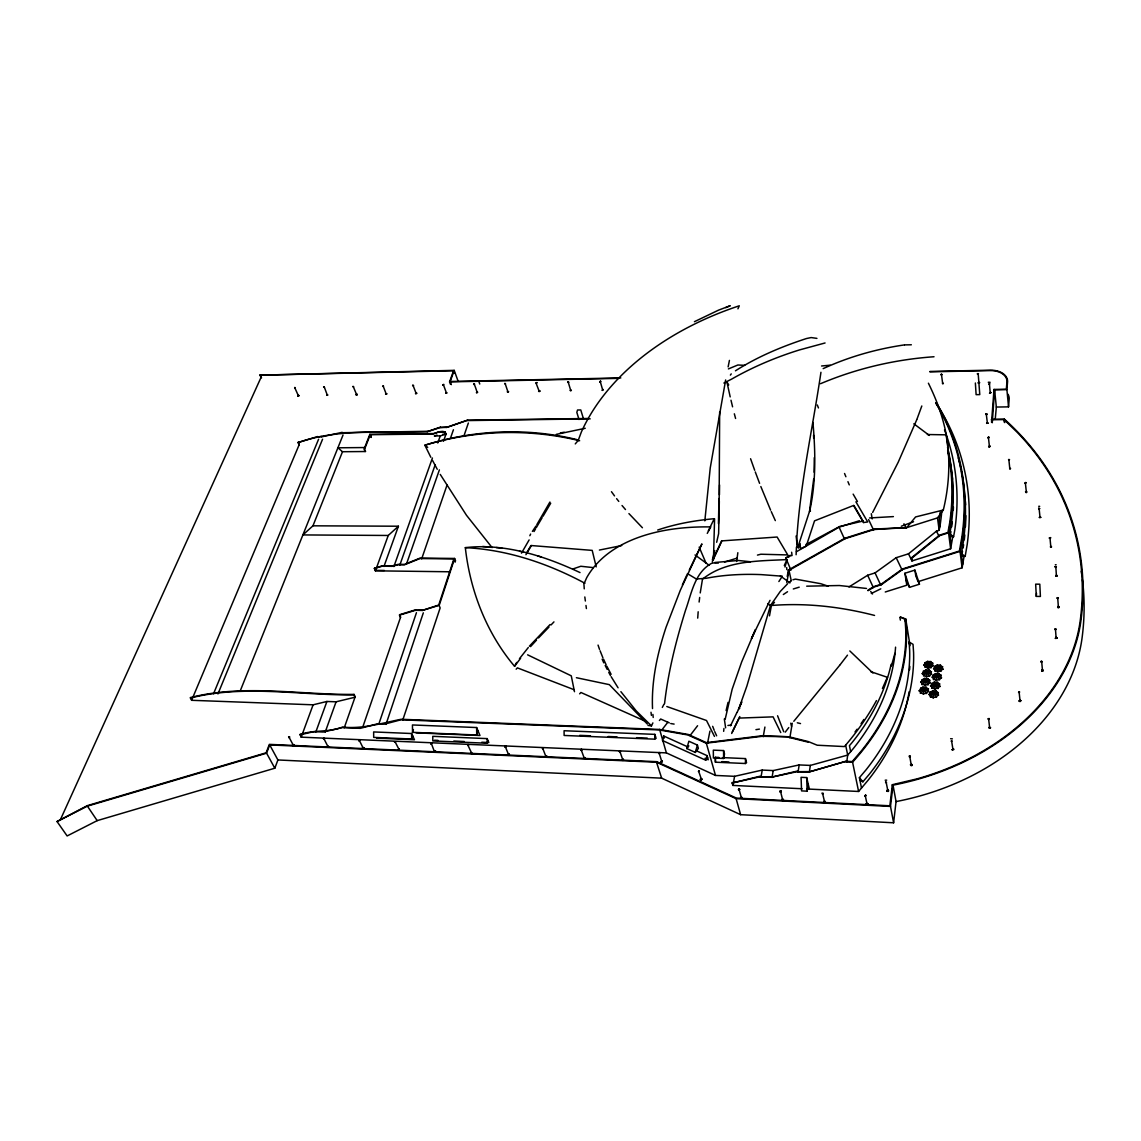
<?xml version="1.0" encoding="UTF-8"?>
<svg xmlns="http://www.w3.org/2000/svg" width="1141" height="1141" viewBox="0 0 1141 1141"><rect width="100%" height="100%" fill="white"/><g stroke="black" fill="none" stroke-linecap="round" stroke-linejoin="round"><path stroke-width="1.5" d="M328.736 746.656L327.367 746.656M931.427 696.894L930.3 696.894L930.243 695.924M931.826 687.766L931.755 687.253A3.052 2.482 -32.5 0 0 931.298 686.411L930.514 685.855L931.213 685.071A3.052 2.097 -27 0 0 931.555 684.172L932.611 683.06A3.066 1.811 -15.3 0 0 933.595 682.532L935.292 682.161A3.095 1.754 -1.7 0 0 936.461 682.247L938.016 682.803A3.109 1.968 10.9 0 0 938.815 683.445L939.499 684.671A3.123 2.325 19.4 0 0 939.556 685.584L940.041 686.468L939.057 686.911A3.123 2.667 19.5 0 0 938.344 687.666L936.875 688.451A3.109 2.853 5 0 0 935.72 688.693L933.994 688.594A3.066 2.781 -22.2 0 0 932.953 688.194L932.311 688.109M326.654 395.214L327.909 394.986L326.768 395.356M327.196 746.699C329.121 748.938 328.109 743.804 327.367 747.098M814.289 457.655L814.118 472.231M930.001 667.656A3.081 2.81 3.5 0 0 928.888 667.884L927.162 667.799A3.038 2.738 -22.7 0 0 926.135 667.414L924.966 666.487A3.024 2.439 -32.4 0 0 924.51 665.674L923.739 665.117L924.424 664.347A3.024 2.04 -27 0 0 924.78 663.477M1041.662 670.694C1043.259 667.471 1043.216 673.618 1041.69 670.095M1043.302 670.694L1041.947 670.837M928.189 690.576L928.66 691.446L927.676 691.888A3.123 2.667 19.3 0 0 926.963 692.644L925.494 693.443A3.109 2.853 4.5 0 0 924.338 693.671L922.613 693.571A3.066 2.795 -23.3 0 0 921.571 693.172L920.43 693.186L920.388 692.216A3.052 2.482 -33.1 0 0 919.931 691.389L919.161 690.818L919.846 690.034A3.052 2.097 -27.4 0 0 920.202 689.15L921.258 688.023M928.175 679.166A3.095 1.954 10.7 0 0 928.959 679.794L929.644 681.02A3.109 2.311 19.1 0 0 929.701 681.919L930.172 682.803L929.188 683.245A3.109 2.653 19 0 0 928.474 683.987L927.02 684.785A3.095 2.838 4.1 0 0 925.864 685.014L924.139 684.914A3.052 2.767 -23.1 0 0 923.098 684.529L921.971 684.529L921.914 683.587A3.038 2.467 -32.9 0 0 921.472 682.76L920.687 682.19L921.386 681.405A3.052 2.082 -27.2 0 0 921.743 680.521L922.784 679.408A3.066 1.797 -15.6 0 0 923.782 678.881L925.465 678.524A3.081 1.754 -1.9 0 0 926.62 678.595L928.175 679.152M929.687 670.608A3.081 1.94 10.6 0 0 930.457 671.236L931.142 672.448A3.095 2.296 18.9 0 0 931.199 673.347L931.669 674.217L930.685 674.659A3.109 2.639 18.7 0 0 929.972 675.401L928.517 676.185A3.095 2.824 3.8 0 0 927.376 676.428L925.665 676.328A3.052 2.753 -22.9 0 0 924.624 675.943L923.44 675.001A3.038 2.453 -32.6 0 0 922.998 674.174L922.228 673.632L922.912 672.848A3.038 2.068 -27.1 0 0 923.269 671.963L924.31 670.865A3.052 1.783 -15.5 0 0 925.294 670.337L926.977 669.981A3.066 1.726 -2 0 0 928.132 670.052L929.673 670.594M1039.308 517.315L1040.777 517.415M910.347 756.811L910.033 755.756M719.557 484.925L719.429 494.795M1025.616 491.857C1027.984 490.202 1026.543 494.495 1025.545 491.7M1019.213 700.916C1021.01 698.007 1020.824 703.883 1019.184 700.631M1020.838 700.631L1019.498 701.23M1010.527 468.438C1009.115 469.35 1009.571 467.91 1010.47 468.709M298.942 395.742L298.186 395.185L297.815 396.112M292.709 744.945L293.922 744.816M713.467 559.775L714.58 518.784M718.987 498.517L718.445 523.576M719.058 516.959L719.657 412.058M719.329 501.341L718.63 533.646L716.662 542.275M886.571 782.583L885.516 782.098M990.545 727.872C987.607 726.945 991.8 727.944 988.933 728.029M988.848 727.416L990.502 727.53M865.52 794.92L865.691 796.118M989.718 393.103L990.745 392.39L989.532 393.203M988.662 446.587C991.315 444.334 987.749 448.655 990.088 446.245M990.773 392.675L989.618 393.317L990.873 392.604M942.48 668.412A3.095 2.282 19.1 0 1 942.423 667.528L941.753 666.315A3.095 1.925 10.7 0 1 940.954 665.688L939.414 665.132A3.066 1.726 -1.8 0 1 938.259 665.06L936.576 665.417A3.052 1.783 -15.3 0 1 935.591 665.93L934.536 667.029M986.651 423.397L987.963 422.983M934.094 674.474L933.053 675.572A3.052 2.082 -26.9 0 1 932.71 676.456L932.012 677.255L932.782 677.797A3.052 2.467 -32.2 0 1 933.252 678.61M930.243 695.91A3.066 2.496 -32.7 0 0 929.801 695.097L929.002 694.527L929.701 693.728A3.066 2.111 -27.1 0 0 930.058 692.829L931.113 691.703A3.081 1.826 -15.4 0 0 932.097 691.175L933.809 690.818A3.109 1.783 -1.7 0 0 934.978 690.89L936.533 691.46M935.292 670.965L935.905 671.008A3.052 2.753 -21.9 0 1 936.946 671.379L938.658 671.493A3.095 2.81 4.3 0 1 939.799 671.25M930.814 696.851L930.913 696.267A14.976 7.716 -50.2 0 0 933.438 693.257L933.737 692.801A15.061 0.984 76.6 0 1 932.967 691.004L932.81 690.49M933.809 679.537L934.422 679.565A3.066 2.767 -22.1 0 1 935.463 679.95L937.189 680.065A3.095 2.824 4.6 0 1 938.344 679.822L939.799 679.038M978.222 383.119L978.778 382.149L979.591 382.82M925.223 662.636L925.822 662.379A3.038 1.769 -15.5 0 0 926.792 661.851L928.474 661.495A3.066 1.712 -2 0 0 929.63 661.566L931.17 662.108A3.081 1.925 10.5 0 0 931.955 662.736L932.625 663.934A3.081 2.282 18.8 0 0 932.682 664.832L933.153 665.702L932.183 666.13A3.095 2.624 18.4 0 0 931.47 666.872L930.015 667.656M796.118 554.726L796.432 547.067M920.659 688.208L920.816 688.551A15.204 6.618 42.7 0 0 923.54 689.193L924.181 689.221A15.018 9.085 -26.6 0 0 927.69 689.007L928.503 688.85L928.132 689.649A3.123 2.325 19.3 0 0 928.189 690.562M953.691 749.637L953.505 748.867M822.461 793.979L823.203 793.209M943.336 383.39C942.138 383.519 942.195 383.39 943.379 383.547M912.087 765.226L911.901 764.441M921.272 688.023A3.066 1.811 -15.6 0 0 922.256 687.495L923.112 687.324A15.004 0.913 76.6 0 0 923.754 689.064L923.782 689.635A15.004 2.368 -87.5 0 1 923.468 693.457L923.383 694.27M930.015 680.221L929.188 680.378A14.961 9.085 -26.8 0 1 925.708 680.592L925.308 681.006A14.947 2.353 -87.5 0 1 924.994 684.8L924.909 685.613M929.259 669.867L928.845 670.337A14.762 5.334 -70.6 0 1 927.048 671.892L926.82 672.434A14.89 2.325 -87.6 0 1 926.521 676.214L926.421 677.012M934.294 681.847L934.465 682.361A15.004 1.013 76.6 0 0 935.121 684.101L935.164 684.657A15.004 2.282 -87.5 0 1 934.85 688.479L934.764 689.292M934.108 674.459A3.066 1.797 -15.3 0 0 935.078 673.946L935.948 673.775A14.933 1.027 76.6 0 0 936.604 675.486L936.647 676.057A14.933 2.268 -87.6 0 1 936.333 679.851L936.248 680.649M813.69 478.949L809.511 511.368L798.201 546.14L798.386 548.108L800.141 543.501L800.426 548.721L806.245 546.111L814.531 520.852L853.539 505.477L863.523 522.535L867.731 521.965L855.907 501.812M1036.299 596.386L1035.671 584.149L1039.808 584.206L1040.407 596.458L1036.299 596.386L1036.499 593.363M779.888 791.141L780.273 792.068M888.611 790.984L887.94 790.214L886.956 790.97M704.824 520.866L710.244 467.91L725.647 379.953M796.646 541.362C799.984 484.397 812.663 428.602 820.95 372.28M697.707 618.122L698.178 611.776M866.119 803.82L866.304 804.605M738.883 788.973L739.682 789.543M995.237 419.189L996.335 407.052L1008.53 406.866L1009.215 398.608A18.213 12.237 -6.1 0 0 1007.917 394.144M1008.53 406.866L1006.904 389.623L1007.603 381.365A18.37 12.223 -6.3 0 0 990.402 370.183L929.986 371.453M736.687 561.472L737.842 552.7M991.529 422.341L994.025 389.438L1006.319 389.224L1006.99 381.394A17.757 11.824 -6.3 0 0 990.345 370.597L929.858 371.852M992.271 422.755L994.595 389.851L1006.904 389.623M723.665 731.338L723.936 728.471M825.357 802.166L825.185 801.381M698.834 770.76L699.205 771.316M975.37 383.005L976.111 394.658L979.777 394.601L978.208 373.863L977.537 374.12M931.441 696.894A3.081 2.81 -22.4 0 1 932.482 697.279L933.267 697.992L933.352 697.18A15.061 2.296 -87.5 0 0 933.666 693.343L933.338 693.072A15.218 9.313 -1.2 0 1 929.844 694.327L929.002 694.527M937.731 672.078L937.816 671.279A14.876 2.253 -87.6 0 0 938.116 667.499L938.073 666.943A14.876 1.055 76.6 0 1 937.417 665.246L937.246 664.747M781.842 799.599C782.726 802.579 784.438 798.072 781.984 799.698M924.78 663.463L925.28 662.55M927.933 668.483L928.018 667.685A14.833 2.311 -87.6 0 0 928.332 663.919L928.332 663.377A14.819 0.984 76.6 0 1 927.662 661.68L927.49 661.181M893.603 822.789L890.508 806.43L736.116 798.657L656.531 762.231L269.718 744.916L277.905 759.963L661.652 778.162L740.623 814.688L893.603 822.789L896.056 801.581L893.018 785.151A227.587 171.15 -8.8 0 0 1080.969 620.347A390.764 292.039 -14.8 0 0 1004.394 419.146L991.914 419.317M659.241 753.773L658.799 752.618M658.828 753.103L659.313 752.504L659.327 753.26M658.999 753.317L658.97 753.06M659.184 753.602L659.826 752.96M991.258 419.745L1004.037 419.588L1017.216 432.296A390.108 291.54 -14.8 0 1 1080.27 620.29A226.916 170.651 -8.8 0 1 917.122 778.847L892.348 784.694L889.852 805.788L736.373 798.087L656.788 761.675L269.347 744.374L266.138 752.803L87.315 805.646L57.05 821.549L67.134 835.954L97.185 820.636L274.824 768.207L277.905 759.963M890.508 806.43L893.018 785.151M664.561 703.697C668.141 671.949 676.014 640.843 685.484 610.378C691.56 593.477 694.712 571.941 712.355 562.927M699.119 602.034L699.675 597.47M740.623 797.973L741.55 796.96L742.221 798.001M619.235 751.505L620.134 751.577M620.134 751.805L620.119 751.049M620.533 751.192L620.305 752.019M802.066 788.745L732.907 785.422L732.237 782.997L759.992 776.779L771.031 777.292L797.117 771.673L808.341 772.172L845.966 761.289L852.227 761.56L861.498 750.721A250.35 190.29 -16.3 0 0 905.811 630.788L905.07 619.321L900.249 617.024L905.74 618.964L910.047 645.692M846.736 762.088L847.706 755.071L845.666 745.301M600.779 381.422L599.752 381.779L600.608 381.18M701.858 779.232C700.446 776.921 699.832 781.385 701.786 779.303M701.815 779.132L701.316 780.087L700.26 779.46M581.24 750.464L581.24 749.38M581.069 750.179C581.411 748.196 580.912 751.22 581.568 749.409M581.867 749.979L581.496 749.238M808.341 772.172L845.966 761.289M809.283 772.357L810.338 765.411L847.706 755.071L853.083 748.824A239.952 182.574 -16.3 0 0 895.571 647.147M809.383 789.101L806.673 777.577L801.068 777.321L801.567 790.898L807.158 791.169L808.227 784.181M876.459 700.574A334.028 267.736 -0.6 0 1 844.411 746.571L817.213 745.216L808.341 741.593L788.987 736.786L762.288 735.731L706.436 742.634L688.237 734.462L659.555 729.441L401.133 719.272C381.736 723.166 362.581 729.185 342.528 727.074C328.694 732.551 314.089 729.741 300.183 734.362L301.195 737.157L666.387 752.889L715.507 775.438L734.59 776.322L762.231 770.075L773.199 770.574L799.185 764.926L810.338 765.411M797.117 771.673L808.427 771.601M798.087 771.844L799.185 764.926M725.177 719.258L732.18 689.164L741.679 661.908L755.428 629.732L751.434 638.618L770.018 600.337M661.195 761.96C661.381 759.236 663.762 763.172 661.224 761.803M299.997 734.861L313.932 731.623L323.231 732.023L342.343 727.587L360.399 728.329L376.944 723.95L384.132 724.235L400.962 719.8L659.17 729.926L687.866 734.961L706.179 743.19L762.188 736.302L788.987 736.786M789.872 737.742L792.253 723.209M700.232 592.921L702.485 579.186C725.89 560.288 758.508 561.044 787.019 559.589M542.702 748.781L542.332 748.04M542.645 748.068L545.783 756.312L546.91 756.554M542.503 747.783C543.273 749.794 543.872 747.184 542.874 748.368M771.031 777.292L797.217 771.088M772.043 777.463L773.199 770.574M600.294 381.322L599.895 382.021M600.209 381.878L600.565 381.964M761.033 776.95L762.231 770.075M918.405 581.553L962.12 567.79L964.102 556.223M962.519 551.303L961.663 556.195L965.172 556.366L967.14 544.87A388.51 277.876 -17.9 0 0 940.484 410.104L935.777 402.802M759.992 776.779L771.116 776.721M962.704 564.381L961.335 553.599L963.318 542.16A385.701 275.452 -17.9 0 0 961.478 471.219M963.075 548.037L963.646 544.77M786.805 582.68L788.987 570.343L845.082 538.68L874.134 529.51L906.753 527.613L937.488 517.914L943.307 510.013A391.705 271.8 0.5 0 0 947.9 446.245C945.618 424.21 938.173 402.973 928.403 383.205M763.229 736.687L764.912 727.045M787.247 576.505L788.388 570.015L844.868 538.238L873.92 529.067L906.753 527.613L915.595 516.944L943.307 510.013M941.767 511.368A368.714 260.818 -17.9 0 1 940.113 525.259L939.186 530.308L936.447 531.178L908.507 553.813L911.987 560.93L950.638 548.75L952.407 538.823A376.288 268.164 -17.9 0 0 952.849 535.628M950.966 531.649L950.082 536.555L953.591 536.712L954.775 530.109A381.265 270.517 -17.9 0 0 944.506 429.9M622.23 760.391L623.343 759.378M718.916 757.439L715.378 757.282L715.421 762.188L745.487 763.514L746.014 760.662M950.638 548.75L948.542 532.818L950.339 522.892A379.254 268.049 -17.9 0 0 947.543 447.258M951.237 545.355L949.74 533.917L950.924 527.37A378.427 268.078 -17.9 0 0 947.729 450.125M504.707 746.271L505.691 746.785M505.948 746.699L504.778 746.442M732.237 782.997L760.091 776.208M732.907 785.422L732.337 782.426M733.335 783.154L734.59 776.322M568.689 381.978L567.648 382.164L568.603 382.549M568.489 382.349L567.833 382.149M769.49 615.869L771.402 605.643L774.482 602.32M723.636 758.465L724.506 753.901L723.565 750.578L713.325 750.136L713.396 758.023L723.636 758.465L723.565 750.578M715.421 762.188L715.378 757.282M584.805 757.524C583.679 758.038 583.935 758.637 584.791 757.667M706.322 743.19L715.507 775.438M707.506 743.39L709.93 731.167M928.218 666.444L928.489 665.032M728.129 366.889L729.427 360.399M468.651 745.216C468.651 742.905 467.924 747.184 467.61 744.545M535.942 382.805L536.655 383.319L536.855 382.492M809.611 511.425C816.172 482.272 815.501 452.078 812.948 422.484M939.827 671.25L941.268 670.48A3.109 2.639 18.9 0 1 941.967 669.724L942.951 669.282L942.48 668.426M932.953 697.636L934.222 697.393A3.123 2.867 5.3 0 1 935.378 697.151L936.847 696.367A3.138 2.681 19.8 0 1 937.56 695.611L938.558 695.154L938.087 694.284A3.138 2.339 19.6 0 1 938.016 693.357L937.346 692.116A3.123 1.982 11 0 1 936.547 691.475M431.027 743.946L430.699 743.219M431.869 742.934L431.098 743.804M504.65 383.618L505.534 383.818L504.921 383.362M656.089 738.455L654.791 734.362L564.082 730.739L564.125 735.46L654.834 739.168L655.447 736.416M602.291 390.222L603.19 389.495L602.248 390.45M509.271 754.287L508.786 755.371L507.802 754.772M509.357 754.871C508.915 752.133 506.732 756.255 509.157 754.772M394.444 741.65L394.472 742.035M474.67 384.175L473.629 383.975M726.118 710.543L728.044 702.385M571.313 390.322L570.058 390.493L571.384 390.479M941.125 675.615L940.968 676.071A3.109 2.296 19.3 0 0 941.025 676.97L941.496 677.84L940.526 678.282A3.123 2.653 19.2 0 0 939.813 679.023M471.903 753.63C470.591 751.234 472.802 753.873 470.976 752.889M359.857 740.081L358.887 740.652M442.879 384.802L443.792 384.389M442.965 384.874L443.279 384.574M443.578 385.016L442.936 384.973M539.779 391.292C538.267 388.938 538.794 393.445 539.707 390.807M712.369 559.946L714.751 550.59M786.22 562.556L784.979 567.034M324.5 738.555C324.258 740.637 323.93 736.33 323.759 739.325M323.402 738.755L324.586 738.712M413.456 385.701L412.814 385.059M412.586 385.587L413.541 385.601M508.487 391.563L507.232 391.791L508.544 391.777M399.193 749.067L399.336 750.265M1055.596 567.248L1056.381 566.635M289.358 736.644C289.843 738.555 287.432 737.129 289.557 737.172M687.781 746.899L663.72 736.002L662.465 740.509L705.737 760.206L707.634 757.695M891.406 665.945L894.915 653.351M1018.842 692.459L1019.541 691.674M383.576 386.114L382.62 386.371M686.811 748.567L688.879 741.236L697.408 745.087L698.378 748.396L695.325 752.432L686.811 748.567L688.85 745.886M695.325 752.432L697.408 745.087M705.737 760.206L707.035 755.627L695.81 750.536M477.537 392.09L476.581 392.604M481.816 742.249L488.819 742.549L487.178 738.612L432.767 736.33L432.824 740.923L487.236 743.247L488.006 740.58M416.037 732.85L479.976 735.503L476.638 727.544L412.443 724.963L412.529 732.337L476.71 735.004L477.979 730.739M353.339 387.084L352.968 386.357M353.553 386.557L353.596 386.984M1055.767 629.689L1056.01 628.876M1042.018 661.766L1041.12 661.837M445.86 392.989L447.044 392.832L445.789 393.046M1057.978 598.112C1055.881 597.998 1059.347 598.939 1057.949 597.67M938.016 688.608L937.531 687.923A15.218 4.15 60.3 0 1 935.406 684.614L935.378 684.115A14.862 5.291 -70.5 0 0 937.189 682.532L937.602 682.061M1055.61 567.448L1055.282 566.506M1056.138 567.106L1055.154 566.749M323.588 386.956L324.401 387.412L323.958 386.785M1008.886 459.595L1008.53 459.481M1049.306 537.924L1050.276 538.381L1050.59 537.539M988.762 718.716L988.406 718.773M989.276 718.559L988.919 719.5L987.906 718.901M415.495 393.531L416.693 393.146M1039.879 508.615L1038.866 508.672M292.481 744.845L292.695 745.658M1038.652 508.686L1038.823 507.93M412.529 732.337L413.427 729.527M376.601 738.141L414.483 739.753L411.616 733.52L373.635 731.937L373.692 737.4L411.673 739.011L412.7 735.859M921.971 684.529L922.57 683.915A14.876 7.745 -50.3 0 0 925.08 680.92L925.522 680.45A14.819 5.334 -70.5 0 0 927.348 678.881L927.761 678.41M295.291 387.755L294.849 388.268M400.462 617.538L399.421 615.17L415.424 610.307L422.313 610.435L438.572 605.514L453.904 558.905L419.959 558.548L404.342 564.852L398.081 564.781L392.119 566.321L382.164 566.207L374.376 568.46L375.418 570.828L450.125 571.784M402.787 719.985L440.141 607.939L439.142 605.514L454.617 558.448L420.116 558.092L404.499 564.396L398.238 564.324L392.276 565.865L382.321 565.751L374.376 568.46M386.756 393.816L385.558 393.987L386.813 393.873M1024.846 482.8L1026.101 482.8L1025.274 483.456M1025.887 482.629L1025.73 482.386M385.986 724.392L423.325 612.831M422.313 610.435L438.729 605.03M378.812 724.093L416.451 612.688M415.424 610.307L422.47 609.964M1009.557 459.523L1008.701 460.237M909.505 757.025L909.192 755.955M910.076 756.397L910.19 756.74M362.867 726.788L400.619 617.067L399.592 614.699L415.581 609.822M421.685 558.833L447.044 485.039M463.759 436.404L468.366 422.997M357.147 394.372L355.992 394.743L357.204 394.429M299.113 444.862L298.072 442.565C339.476 428.117 384.046 433.181 427.205 431.697L440.312 427.504L446.616 427.419L467.625 420.173L588.499 418.476M885.887 782.141L885.844 782.683M406.681 563.44L439.399 469.85M450.51 438.101L453.433 429.743M865.891 795.234L864.778 795.947M445.831 434.593C445.475 428.445 437.017 432.867 433.423 433.566L369.855 434.322L364.093 449.155L365.077 451.522M446.616 427.419L467.625 420.173M353.881 694.898L354.052 694.398C299.641 694.898 243.946 683.887 190.518 697.565L191.602 700.303L313.105 704.81L326.911 701.473L336.082 701.801L354.994 697.237L353.881 694.898C299.455 695.397 243.746 684.386 190.305 698.05M399.849 565.037L435.22 464.701M443.464 441.282L445.974 434.193L445.076 431.797M344.254 727.801L355.179 696.737L354.052 694.398M917.036 418.975L921.814 405.982M988.063 437.887L989.033 437.645M988.734 437.274L988.249 437.36M1055.439 638.447L1056.081 637.591L1057.008 638.261M1056.98 637.976L1055.525 638.29M393.887 566.578L432.425 458.012M437.759 442.979L440.269 435.891L445.974 434.193L442.822 434.236M1059.162 607.383L1058.277 606.285L1057.921 607.654M365.12 447.543L337.907 447.8L342.5 451.722L365.591 451.522L364.607 449.155L370.226 434.707L433.28 433.965L438.757 431.869M440.312 427.504L446.759 427.019M986.295 414.14L987.393 423.225M987.008 414.454L985.895 413.912L986.794 414.454M450.424 384.232L449.568 381.878L453.576 370.739L260.005 375.161L261.032 377.429L60.345 819.808M451.337 384.617L450.21 381.493L454.204 370.354L260.005 375.161M383.961 566.449L398.423 526.215L312.962 525.816L302.893 534.929L388.24 535.471L398.423 526.215M325.171 732.208L336.082 701.801M988.962 384.018L989.817 383.633L989.033 384.16M1055.767 575.934C1057.022 573.41 1057.522 577.845 1055.739 575.649M375.418 570.828L388.24 535.471M427.205 431.697L440.455 427.105M315.886 731.823L326.911 701.473M301.195 737.157L313.105 704.81M1051.403 546.896C1049.763 546.896 1050.262 546.753 1051.332 546.625M1051.432 547.195L1051.403 546.468M578.145 440.611L581.382 431.94A269.69 186.882 -6.4 0 1 739.268 305.802L737.942 308.812M298.956 395.627L297.701 395.856M1040.763 517.258L1039.38 517.572M952.079 749.794C954.832 747.326 950.966 751.605 953.391 749.024M274.824 768.207L266.58 753.174L269.718 744.916M781.2 791.74L780.986 790.884M941.097 374.533L941.453 374.562M941.182 374.262L941.339 375.132L941.724 374.376M739.553 706.664L746.927 685.912L770.446 605.571L780.202 591.523L787.547 583.821M779.931 791.312L780.444 792.111M312.962 525.816L342.5 451.722M739.739 789.387L738.912 789.9M867.745 804.462L867.731 803.663L866.247 803.92M342.015 432.724L427.347 431.298M240.195 690.99L343.013 435.078M916.836 419.546L898.224 462.191L872.651 512.466M213.538 693.771L318.581 439.242M321.562 436.875L342.172 432.339M217.945 693.928L322.575 439.199M317.569 436.932L321.719 436.49M825.3 801.895L824.815 802.708M298.072 442.565L317.726 436.532M191.602 700.303L299.27 444.477L298.243 442.18M978.236 382.763L979.548 382.691M783.425 799.798L782.255 800.326M882.421 688.465L887.327 677.298M738.498 709.402L741.821 701.915M682.404 584.805L686.939 574.879M737.271 712.07L741.507 702.628M784.295 565.551L786.805 559.946M619.606 751.32L619.634 752.119M712.868 559.632L721.683 540.663M712.326 561.529L721.939 540.877L777.121 537.026L788.517 556.223L792.039 555.496L791.64 552.244M647.988 725.405L651.468 725.89L652.88 722.909M529.852 535.7L530.622 534.074M689.321 569.93L701.915 543.915L680.336 590.225L666.059 627.25C657.387 653.394 651.326 680.863 652.524 708.561M730.482 725.819L736.958 712.455M708.319 530.779L714.209 518.87M732.265 731.952L739.782 716.548M731.681 733.492L739.197 718.088L773.085 716.862L780.744 732.565M505.663 746.128L504.764 746.984M662.308 707.42L663.934 704.311M546.81 756.298L546.354 757.053M395.642 742.064L394.686 742.206M580.027 572.582C544.656 555.952 504.85 543.073 465.328 547.651C470.106 590.724 486.48 633.041 514.577 666.315L516.673 662.422M549.919 502.04L536.798 524.689M507.93 754.7L509.314 754.415M707.263 533.389L710.786 526.928A239.282 130.045 23.6 0 0 586.702 577.688L583.921 583.992L584.249 588.856M933.908 668.883L934.279 669.239A3.038 2.453 -32 0 1 934.736 670.052M358.987 740.067C359.686 742.377 359.515 737.828 358.973 740.823M470.862 752.632L470.905 753.374M536.798 382.62L536.527 382.805M934.978 692.259L933.595 694.37M529.124 539.921L521.48 553.171M534.045 531.535L535.528 528.939M542.175 517.643L536.284 527.655M477.052 392.319C478.065 395.356 473.829 381.108 473.629 384.446M362.567 748.225L363.494 747.697M363.779 748.125L362.439 747.968L363.936 748.068M526.472 553.071L531.036 545.455M525.93 554.711L531.421 545.555L592.208 550.39L596.201 566.892M550.704 503.252L543.045 516.245M328.551 746.556L327.324 746.956M778.875 581.539L782.341 576.205L761.318 574.622A234.732 124.997 22.8 0 0 706.236 578.273L696.324 579L687.395 573.581M532.391 531.406L535.942 526.072M938.387 692.544L937.574 692.701A15.075 9.071 -26.7 0 1 934.051 692.929L933.908 693.286A15.289 4.122 60.3 0 0 936.048 696.609L936.533 697.308M415.624 393.702L416.75 393.303M294.62 387.683L294.877 387.384M932.996 663.163L932.183 663.306A14.876 9.099 -27 0 1 928.717 663.52L928.574 663.862A15.033 4.136 60.4 0 0 930.671 667.114L931.156 667.799M928.018 688.693L927.462 688.422A3.109 1.968 10.8 0 1 926.663 687.781L925.836 687.495A14.876 5.348 -70.5 0 1 924.01 689.093L923.468 689.378A15.147 9.299 -1.1 0 1 919.988 690.619L919.161 690.818M1049.378 538.167L1050.604 537.91M1041.205 661.081L1041.034 661.908M1054.883 628.734L1055.225 629.718M730.383 375.104L731.238 373.891M952.136 740.98L951.123 741.108M1055.211 566.806L1055.81 567.034M931.498 671.664L930.699 671.807A14.919 9.085 -26.9 0 1 927.219 672.02L926.606 672.349A14.819 7.745 -50.4 0 1 924.096 675.329L923.497 675.943M928.66 691.446L927.818 691.132A15.318 8.472 22 0 1 924.196 689.421L923.568 689.563A14.919 7.745 -50.2 0 1 921.044 692.558L920.43 693.186M940.84 675.115L940.298 674.859A3.095 1.94 10.8 0 1 939.499 674.217L938.658 673.932A14.804 5.277 -70.6 0 1 936.861 675.501L936.419 675.971A14.862 7.702 -50.5 0 1 933.908 678.966L933.295 679.58M939.87 683.887L939.043 684.029A15.018 9.071 -26.8 0 1 935.549 684.258L934.935 684.586A14.919 7.716 -50.3 0 1 932.411 687.581L931.798 688.208M514.577 666.315L520.61 658.257M822.033 793.052L822.69 794.165M699.148 771.145L698.406 771.501M780.401 791.925L781.1 790.984M840.061 664.818L847.492 655.162M529.395 646.163L550.076 624.526M1056.923 638.133L1055.853 638.475M690.063 735.56L697.579 725.733M1057.664 606.955L1059.048 606.798M1059.133 606.641L1058.72 607.711L1057.636 607.126M659.598 729.384L666.387 752.889M661.438 730.482L667.827 722.239M985.838 414.212L987.051 414.34L985.824 414.354M785.25 732.137L788.773 727.587M911.859 765.269L910.404 764.755L911.959 764.727M698.577 771.045L701.358 779.16L700.403 779.217M519.469 658.671L528.297 647.546M825.228 802.066L824.116 802.423M839.733 665.232L793.808 721.283M933.894 668.326L934.194 667.927A3.038 2.068 -26.7 0 0 934.536 667.043M742.064 797.901C739.097 796.931 743.903 798.942 740.552 797.702M581.81 750.122L580.855 750.265M546.311 756.369L545.441 756.54L546.724 756.454M659.412 720.484L660.668 719.001L669.296 722.881M859.915 780.173L862.896 781.799L869.428 774.083A251.476 193.271 -16.3 0 0 913.584 652.524L913.028 644.308L909.12 642.055L909.648 650.17A248.41 190.647 -16.3 0 1 865.876 770.032L859.401 777.677L861.512 788.032M806.601 788.973L858.602 791.469L867.944 780.415A246.984 190.533 -16.2 0 0 909.149 691.731M505.763 746.956L505.82 746.128M921.771 680.093L922.342 679.936A15.133 6.632 42.7 0 0 925.066 680.549L925.194 680.564A14.947 0.941 76.6 0 1 924.638 678.71L924.481 678.21M575.264 443.906L578.216 440.426M936.119 690.704L935.706 691.189A14.919 5.291 -70.5 0 1 933.88 692.787L933.424 692.887A15.261 6.661 42.5 0 1 930.671 692.245L930.086 692.402M435.092 751.406C433.794 748.025 436.889 758.794 431.341 743.376M940.526 664.946L940.113 665.403A14.747 5.263 -70.7 0 1 938.33 666.957L937.888 667.414A14.819 7.702 -50.6 0 1 935.392 670.395L934.779 671.022M431.826 743.461L430.956 743.775M930.756 661.381L930.343 661.837A14.705 5.32 -70.7 0 1 928.546 663.377L928.004 663.663A14.99 9.342 -1.4 0 1 924.567 664.918L924.153 665.032M530.536 646.619L536.498 640.13M516.16 669.197L517.372 667.856L574.051 689.692M289.186 737.271L288.616 736.829L289.6 736.915M538.523 637.933L549.006 627.037M922.641 687.167L923.953 687.124A3.095 1.769 -1.9 0 0 925.109 687.21L926.25 687.025M935.477 673.618L936.775 673.575M551.032 624.968L553.956 621.888M579.642 693.828L580.926 692.487L645.364 721.212M925.009 667.428L925.608 666.815A14.762 7.73 -50.5 0 0 928.104 663.834L928.075 663.477A15.018 6.689 42.7 0 1 925.38 662.892L924.723 662.664M539.622 391.149L538.581 391.249L539.636 390.892M298.714 395.699L297.787 395.927L298.728 395.414M941.496 677.84L940.655 677.54A15.261 8.543 21.7 0 1 937.046 675.843L936.319 675.786L937.032 675.643A14.976 9.085 -27 0 0 940.512 675.429L941.325 675.272M1041.79 661.238L1041.433 662.194M910.318 756.626L909.477 756.84M911.759 560.488L911.374 557.892L939.471 535.172L947.929 532.505L949.669 522.878A378.627 267.593 -17.9 0 0 947.643 450.609M911.987 560.93L911.588 558.334L939.699 535.614L948.542 532.818M988.263 382.264L990.117 382.292M867.559 804.348L866.39 804.462M989.447 383.975L990.217 392.903M788.716 582.709L791.027 580.954M1059.033 607.24L1058.078 607.44M471.618 753.089L468.01 745.387M977.694 374.348L977.338 373.649L978.507 373.663M395.086 741.807L399.065 749.523L398.052 749.865M363.237 748.254L359.287 740.267M293.251 745.13L289.044 737.229M848.947 586.959L867.659 575.249L875.061 572.91L896.184 557.692L908.507 553.813M867.816 590.268L873.635 586.645L881.094 584.292L902.445 568.974L959.41 551.017L961.963 536.484A386.157 274.967 -17.9 0 0 935.805 403.087M868.03 590.71L873.835 587.087L881.308 584.734L902.674 569.43L960.023 551.345A386.785 275.409 -17.9 0 0 936.376 402.887M293.522 745.658L293.793 744.56M298.357 395.699L294.792 387.769M783.325 594.532L787.532 591.737M934.45 688.936L935.164 688.993M901.304 526.215L913.542 521.737M735.46 370.811C757.453 356.762 781.713 346.607 806.459 338.535L811.137 337.565L816.927 338.378M942.78 666.743L941.967 666.886A14.919 9.085 -27.1 0 1 938.501 667.1L937.788 667.243A15.047 9.342 -1.6 0 1 934.336 668.498L933.495 668.697M790.955 570.215L785.778 557.878L790.342 555.253M796.432 551.731L839.077 527.142L859.401 520.724M805.817 544.614L839.747 526.457L863.024 521.052L863.523 522.535M57.05 821.549L87.401 806.131L266.58 753.174M933.11 675.101L933.652 675.001A15.133 6.718 42.6 0 0 936.39 675.6L936.889 676A15.147 4.179 60.3 0 0 939 679.28L939.499 679.965M930.514 685.855L931.356 685.655A15.161 9.328 -1.3 0 0 934.836 684.4L935.563 684.443A15.318 8.529 21.8 0 0 939.186 686.155L940.041 686.468M925.993 669.667L926.15 670.166A14.89 0.956 76.6 0 0 926.792 671.864L926.506 672.177A15.047 9.328 -1.3 0 1 923.055 673.432L922.228 673.632M930.172 682.803L929.316 682.489A15.261 8.5 21.9 0 1 925.708 680.792L924.994 680.749A15.104 9.313 -1.2 0 1 921.529 681.99L920.687 682.19M936.647 675.729L936.319 675.786A15.104 9.328 -1.4 0 1 932.853 677.041L932.439 677.155M871.296 593.491L880.795 588.827M923.811 689.207L924.039 689.592A15.218 4.065 60.4 0 0 926.15 692.901L926.635 693.585M885.174 780.187L886.7 780.159M952.963 749.523L951.58 740.823M887.869 790.884L886.158 782.241M867.06 804.191L865.263 795.648M1019.555 692.359L1018.542 692.302M1020.824 700.745L1019.27 701.244M950.624 738.712L952.378 738.855M824.615 802.066L822.618 793.58M1055.91 629.418L1055.054 629.461M738.84 788.802L738.527 789.872M694.427 321.691L718.488 310.167L730.226 305.717L725.762 307.628M1050.818 546.924L1049.991 537.953M622.786 759.877L619.934 751.534M1055.411 566.592L1056.124 567.234M584.221 758.152L581.211 749.851M508.615 754.772L505.292 746.571M572.668 569.045L580.812 566.264L593.22 567.605M988.805 446.83L990.131 446.402M323.873 738.327L323.588 738.683M941.197 374.448L942.124 374.548M570.757 390.579L568.218 382.164M823.174 368.629C848.89 356.791 876.388 349.018 904.357 344.91M413.099 385.501L416.194 393.588M353.268 386.585L356.648 394.715M928.902 664.604L930.742 663.777M935.734 685.342L937.602 684.514M934.251 694.013L931.413 694.17M622.972 760.477L623.086 759.036L622.116 760.277M398.879 750.207L399.022 749.024L398.166 750.122M728.4 368.914L737.885 364.992L744.688 365.334M820.507 383.718C856.492 368.472 895.057 359.472 934.023 356.748M809.511 511.368L810.481 510.997M792.924 579.771L795.434 579.115L820.693 583.693L828.095 586.146M556.252 434.379L585.233 428.289M657.701 530.023C675.971 523.805 695.14 520.424 714.337 518.699M723.879 383.048L731.609 379.126A262.373 177.326 -7.2 0 1 799.513 349.916L825.071 342.97M437.003 435.106L434.336 435.962L440.269 435.891M785.778 557.878L789.173 556.808M885.259 591.994L906.795 585.205L904.913 573.253L914.897 570.101L919.461 584.206L909.477 587.344L905.997 580.099M724.506 562.028L737.371 558.035M793.309 588.97L799.213 587.159M931.241 674.074L930.828 673.917A15.204 8.515 21.9 0 1 927.219 672.22L927.077 672.377A15.09 4.122 60.4 0 0 929.173 675.657L929.658 676.328M505.163 383.618L507.93 391.862M757.453 555.096L760.833 554.226L786.52 554.897M989.404 446.416L988.434 437.445M1026.344 491.971L1025.374 483.042M1038.738 506.29L1039.679 506.333M1055.325 564.766L1056.152 564.752M1057.293 598.397L1057.992 598.426M661.794 761.575L659.184 753.16M1020.068 700.988L1019.113 692.059M701.116 779.474L701.772 779.089M911.26 765.126L909.776 756.412M782.669 799.984L780.558 791.455M865.306 795.947L865.448 795.234M936.79 673.589A3.081 1.74 -1.7 0 0 937.931 673.661L939.072 673.475M599.396 550.062L621.731 545.555M821.563 365.99L830.163 365.191M560.374 432.924L564.21 432.225M755.941 729.655L759.421 729.113M727.929 725.476L731.395 725.034M714.865 562.484L738.327 560.473L750.45 561.771M806.701 586.174L839.377 585.518L866.518 588.456M383.034 385.758L386.271 394.158M941.51 374.761L942.68 383.647M1008.886 459.852L1009.814 468.823M869.57 517.957L893.403 516.602M1057.179 575.635L1055.81 576.234L1057.322 575.62M1057.821 598.469L1057.122 597.684L1058.377 597.87M1056.138 638.176L1055.468 629.219M738.926 708.361L739.767 708.333M988.648 718.516L989.29 718.744M989.646 727.787L988.619 718.916M450.21 381.493L620.818 377.928M449.568 381.878L618.565 378.356M865.334 796.247L865.12 795.933M911.345 344.782L904.656 344.896M467.482 420.573L590.211 418.847M438.615 432.268L444.933 432.197M934.408 676.898L936.461 676.898M384.374 570.486L375.574 570.386L374.548 568.018M927.405 434.521L946.402 434.835M713.082 562.955L718.331 563.098M579.771 735.36L590.425 735.788M608.167 736.515L617.039 736.872M636.564 737.671L647.218 738.099M434.521 740.238L438.016 740.381M453.79 741.051L464.301 741.507M845.88 761.874L852.569 762.174A251.02 190.818 -16.3 0 0 905.74 618.964M722.453 757.595L745.458 758.594L746.571 762.73M721.854 761.646L728.914 761.96M926.849 672.006L926.578 671.978A15.075 6.661 42.7 0 1 923.868 671.379L923.212 671.15M935.32 684.186L934.907 684.215A15.204 6.689 42.5 0 1 932.168 683.587L931.498 683.345M465.328 547.651C507.331 549.677 548.079 563.454 584.919 583.265M482.714 546.468L491.357 547.195M496.278 547.58L501.826 548.051M324.272 386.956L327.353 395.271M1039.123 508.501L1040.022 517.501M1056.409 575.948L1055.853 566.892M670.737 723.537L674.117 724.093M738.74 789.872L738.584 789.173L738.641 789.971M576.405 677.711L609.337 684.643L647.318 724.036M576.804 439.585C526.885 427.404 473.815 429.758 424.88 445.218L430.813 457.27M579.657 440.74C528.896 428.431 474.856 429.972 424.88 445.218L427.704 447.372M887.37 791.241C890.18 791.283 886.586 788.502 886.999 791.141M661.395 761.888L662.336 760.79L661.11 761.803M622.301 760.206L623.557 759.806M797.317 722.781L800.511 723.579M788.902 737.371L808.242 742.178M874.548 615.427C840.675 606.684 805.375 602.633 770.446 605.571L767.665 603.575M519.526 551.174L523.833 552.33M537.867 556.009L541.062 556.865M986.794 413.969L986.138 414.44M870.626 671.621L887.513 677.34M666.8 706.521L706.507 720.499L714.466 736.416M933.153 665.702L932.311 665.388A15.133 8.543 21.9 0 1 928.731 663.705L928.289 663.363M942.951 669.282L942.109 668.983A15.204 8.572 21.7 0 1 938.515 667.285L937.859 667.057A15.075 6.732 42.6 0 1 935.135 666.458L934.479 666.23M536.07 383.148L539.18 391.263M938.244 667L938.358 667.442A15.09 4.207 60.3 0 0 940.469 670.708L940.954 671.393M933.737 692.801L934.065 693.129A15.375 8.5 21.8 0 0 937.702 694.84L938.087 695.311M705.024 758.294L708.233 759.749L707.035 755.627M527.627 654.834L571.27 675.829L574.479 691.688M911.802 764.598C908.906 763.985 912.144 767.508 912.001 764.598M825.1 801.524L823.816 801.795L824.173 802.693M695.026 554.954L709.246 565.337M434.165 751.477L435.662 751.135M363.537 747.483L363.95 748.225M780.358 575.963L789.986 582.88M961.335 553.599L965.172 556.366M949.74 533.917L953.591 536.712M913.827 423.796L929.345 435.42M1043.145 670.223L1041.833 671.008M952.136 749.666L953.648 749.295M651.468 725.89L636.307 711L620.889 691.674M825.243 801.652L823.873 801.367L824.002 802.608M849.831 650.955L872.879 673.005M642.426 527.755L628.919 513.593M938.53 668.569L939.613 669.696M928.76 664.975L929.829 666.102M546.924 756.226L545.926 755.613L545.455 756.711M935.591 685.727L936.675 686.882M934.094 694.398L933.309 692.145M989.005 437.117L987.821 437.616M492.085 547.594L466.455 515.233L440.255 474.414M622.03 505.52L625.482 509.556M859.401 777.677L862.896 781.799M616.611 498.66L618.779 501.398M611.476 491.714L614.514 495.893M870.697 591.48L872.508 594.005M928.146 684.928L927.662 684.243A15.161 4.093 60.4 0 1 925.565 680.949L925.337 680.578M87.401 806.131L97.185 820.636M618.08 687.795L611.177 676.713M888.482 790.485L888.069 791.526L886.956 790.87M728.728 384.959L726.931 382.05L730.197 396.911M853.896 505.434L863.024 521.052M853.14 494.124L857.447 501.541M783.482 799.713L782.598 799.014L781.827 799.77M190.518 697.565L191.802 699.818M432.553 460.479L437.245 469.279M608.752 672.349L610.421 675.486M606.798 666.173L611.105 674.302M477.623 392.247L476.81 391.791L476.467 392.732M300.183 734.362L301.381 736.644M605.172 665.503L607.24 669.453M936.447 531.178L939.157 536.484M323.944 738.74L328.023 746.727M699.176 547.138L706.037 563.169M903.957 523.776L906.196 528.312M916.651 578.416L919.461 584.206M896.184 557.692L902.117 570.029M868.586 519.569L873.649 530.208M875.061 572.91L880.809 585.29M603.575 659.227L606.142 664.775M867.659 575.249L873.364 587.644M839.077 527.142L844.668 539.365M714.737 731.623L716.634 735.802M771.273 511.639L775.324 520.61M260.177 374.804L261.531 377.814M602.148 659.184L603.789 662.864M770.603 510.141L760.833 486.551M783.724 731.723L777.577 715.764M847.934 481.673L849.275 484.896M844.554 473.486L845.895 476.753M370.226 434.707L371.196 437.074M369.855 434.322L371.153 437.459M435.719 751.277L434.764 750.678L434.279 751.734M600.095 650.784L602.919 657.844M453.904 558.905L455.188 562.142M454.617 558.448L455.573 560.873M712.669 726.332L714.209 730.297M817.298 404.969L818.454 407.95M755.271 471.918L759.578 483.328M988.092 423.211L986.623 423.111M363.765 747.683L363.337 748.867L362.396 748.125M443.435 384.817L446.445 393.017M1057.008 638.104L1056.053 637.306L1055.382 638.29M454.204 370.354L458.126 381.294M453.576 370.739L454.418 373.093M750.578 458.739L754.686 470.277M478.664 380.894L479.748 384.032M598.055 645.093L599.524 649.372M904.913 573.253L909.477 587.344M656.531 762.231L661.652 778.162M663.72 736.002L664.362 738.042M579.015 419.517L576.833 412.386L577.531 410.004L580.769 409.961L583.379 418.519M600.266 381.622L602.705 390.065M936.29 674.887L936.761 676.57M736.116 798.657L740.623 814.688M926.492 671.279L926.948 672.948M739.083 789.444L741.436 797.901M734.333 413.798L735.588 418.476M730.996 400.22L732.579 406.824M790.756 723.18L791.526 726.446M788.987 570.343L791.255 580.683M788.388 570.015L788.959 572.597M850.658 751.634L849.432 745.658L851.856 742.834A240.737 182.617 -16.4 0 0 891.135 664.333M852.569 762.174L858.602 791.469M725.633 727.844L724.321 718.973M892.348 784.694L892.818 787.19M871.31 513.721L872.195 518.941M899.921 617.495L900.349 620.105M905.07 619.321L905.498 621.945M909.12 642.055L909.534 644.608M914.897 570.101L915.952 576.961M585.975 605.472L586.403 608.567M937.488 517.914L939.186 530.308M939.813 526.942L939.285 519.084A369.841 260.761 -17.9 0 0 940.227 512.109M584.82 596.971L585.362 601.022M946.174 434.864L947.672 446.274M650.998 712.255L651.411 715.436M960.023 551.345L962.12 567.79M796.104 535.985L797.545 547.309L796.946 541.248M994.025 389.438L994.282 392.048M994.595 389.851L996.335 407.052M1004.037 419.588L1004.294 422.184M1004.394 419.146L1004.722 422.598M652.923 714.423L653.208 717.461M1041.676 661.609L1042.489 670.608M1057.707 598.084L1058.406 607.169M813.562 435.177L813.718 438.386M786.705 567.562L786.777 569.587M806.673 777.577L807.158 791.169M487.178 738.612L487.236 743.247M476.638 727.544L476.71 735.004M411.616 733.52L411.673 739.011M745.458 758.594L745.487 763.514M654.791 734.362L654.834 739.168M863.865 719.458A241.45 182.646 -16.4 0 1 861.041 723.665M857.076 729.199A241.45 182.646 -16.4 0 1 855.023 731.952M896.056 801.581A225.533 170.979 -8.6 0 0 1082.11 637.619A387.284 291.868 -14.7 0 0 1082.438 579.699M1081.226 571.227A387.284 291.868 -14.7 0 1 1081.754 574.608M909.833 666.387A248.068 190.618 -16.3 0 1 909.577 669.838M965.4 501.412A385.202 275.466 -17.9 0 1 965.6 504.95M965.799 515.632A385.202 275.466 -17.9 0 1 965.429 526.871M964.801 534.972A385.202 275.466 -17.9 0 1 964.288 539.864M958.297 457.898A385.701 275.452 -17.9 0 1 961.121 469.536M952.207 475.883A377.928 268.106 -17.9 0 1 952.564 479.263M953.405 506.904A377.928 268.106 -17.9 0 1 953.248 510.426M952.293 522.05A377.928 268.106 -17.9 0 1 951.708 526.828M867.773 803.835C866.59 807.086 865.577 801.339 867.788 803.934M357.247 394.629L355.949 394.544L357.247 394.629"/></g></svg>
